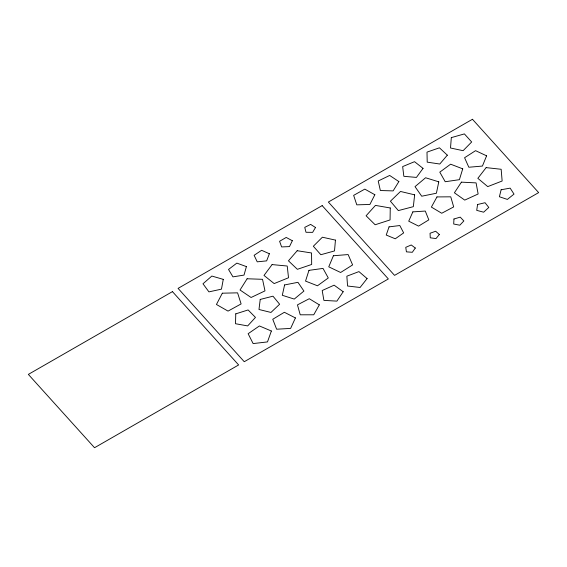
<?xml version="1.0" encoding="UTF-8"?>
<svg xmlns="http://www.w3.org/2000/svg" width="567" height="567" viewBox="0 0 567 567"><rect width="100%" height="100%" fill="white"/><g stroke="black" fill="none" stroke-linecap="round" stroke-linejoin="round"><path stroke-width="0.85" d="M390.252 207.969L390.068 219.925L375.141 224.759L366.098 215.779L375.439 205.403L390.252 207.969M235.766 313.856L235.503 323.722L247.68 325.919L255.462 317.407L248.105 309.951L235.766 313.856M453.954 219.011L453.692 224.008L459.809 225.212L463.849 220.96L460.227 217.126L453.954 219.011M451.311 137.625L450.517 148.001L463.104 150.687L471.673 141.977L464.387 133.904L451.311 137.625M335.451 240.11L334.502 250.933L320.837 254.725L313.345 246.248L322.375 237.212L335.451 240.11M414.661 194.842L413.329 206.664L398.346 210.591L390.415 201.2L400.5 191.462L414.661 194.842M260.218 299.44L258.977 309.49L270.969 312.445L279.623 304.224L272.982 296.187L260.218 299.44M477.584 204.51L476.712 210.364L483.644 212.193L488.797 207.465L485.047 202.717L477.584 204.51M223.27 279.361L221.463 289.149L208.925 291.877L202.979 283.784L211.845 276.051L223.27 279.361M438.787 181.83L436.399 193.241L421.713 196.217L415.023 186.642L425.583 177.755L438.787 181.83M284.591 284.939L282.302 295.294L294.252 299.085L303.919 291.062L297.951 282.323L284.591 284.939M501.115 189.768L499.399 196.742L507.373 199.421L514.014 194.098L510.144 188.131L501.115 189.768M246.411 266.603L244.016 275.101L232.959 276.859L228.522 269.453L236.836 263.116L246.411 266.603M462.729 168.838L459.398 179.682L445.223 181.731L439.794 172.155L450.616 164.189L462.729 168.838M308.958 270.36L305.535 281.09L317.477 285.789L328.279 277.958L323.02 268.418L308.958 270.36M389.054 226.864L386.233 235.05L395.256 238.792L403.654 232.909L399.82 225.538L389.054 226.864M271.366 331.015L267.489 341.915L253.13 343.581L248.14 333.715L259.41 325.947L271.366 331.015M269.368 253.747L266.646 260.877L257.227 261.834L254.122 255.299L261.628 250.302L269.368 253.747M486.599 155.819L482.425 166.067L468.824 167.244L464.586 157.732L475.571 150.666L486.599 155.819M333.403 255.745L328.754 266.83L340.625 272.493L352.603 264.917L348.138 254.562L333.403 255.745M412.861 211.874L408.722 221.18L418.581 226.113L428.822 219.861L425.285 211.059L412.861 211.874M295.414 317.931L290.63 328.399L276.625 329.221L272.755 319.264L284.365 312.282L295.414 317.931M292.331 240.72L289.496 246.588L281.622 246.936L279.588 241.287L286.207 237.445L292.331 240.72M374.851 194.736L369.897 204.46L356.785 204.843L353.645 195.36L364.808 189.116L374.851 194.736M222.335 293.189L216.438 304.479L228.04 311.106L241.11 303.919L237.58 292.841L222.335 293.189M436.973 196.926L431.388 207.09L441.721 213.256L453.685 206.912L450.751 196.82L436.973 196.926M319.327 304.84L313.742 314.791L300.226 314.805L297.462 304.869L309.27 298.717L319.327 304.84M315.5 227.502L312.63 232.364L305.989 232.279L304.755 227.353L310.631 224.404L315.5 227.502M398.87 181.575L393.122 190.895L380.358 190.526L378.217 180.986L389.664 175.451L398.87 181.575M247.113 278.766L240.032 289.999L251.082 297.491L264.987 290.885L262.535 279.311L247.113 278.766M461.41 182.149L454.401 192.794L464.742 200.108L478.137 193.992L476.082 182.886L461.41 182.149M343.198 291.729L336.883 301.127L323.899 300.382L322.191 290.524L334.119 285.173L343.198 291.729M415.299 248.027L412.315 252.287L406.419 251.854L405.752 247.34L411.245 244.972L415.299 248.027M423.039 168.371L416.433 177.414L403.839 176.309L402.655 166.585L414.527 161.68L423.039 168.371M272.089 264.583L264.009 275.434L274.166 283.578L288.518 277.759L287.228 266.022L272.089 264.583M486.146 167.619L477.846 178.329L487.733 186.607L502.142 181.015L501.157 169.278L486.146 167.619M367.104 278.574L360.08 287.483L347.564 286.009L346.855 276.193L358.932 271.6L367.104 278.574M439.326 234.511L435.995 238.572L430.261 237.807L430.048 233.271L435.654 231.237L439.326 234.511M447.328 155.167L439.779 164.026L427.213 162.148L426.994 152.126L439.425 147.81L447.328 155.167M297.2 250.72L288.447 260.827L297.384 269.318L311.673 264.463L311.552 252.974L297.2 250.72M172.446 291.622L28.35 374.397L94.54 447.724L238.636 364.95L172.446 291.622M322.162 205.615L178.066 288.39L244.257 361.718L388.352 278.943L322.162 205.615M472.46 119.276L328.364 202.05L394.554 275.378L538.65 192.603L472.46 119.276"/></g></svg>
